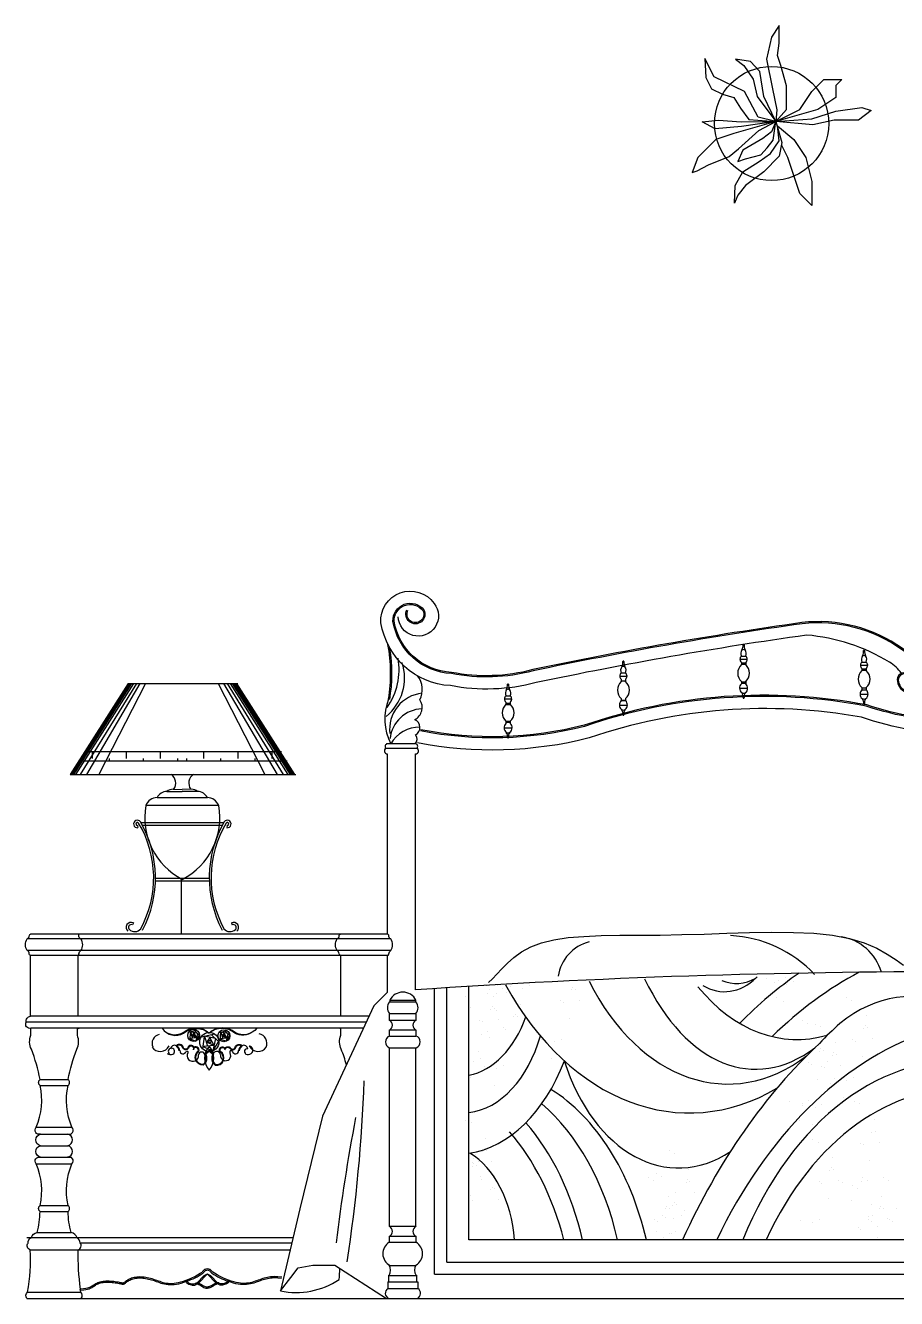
# Model space of a CAD drawing. Header units: inches. Extents: x 18.5 to 61, y 8.5 to 33.3.
# Drawn here: x 25.818 to 27.253, y 27.474 to 29.571 of the extents above; entities that cross this region are included whole.
import ezdxf

# ---------------------------------------------------------------- set-up
doc = ezdxf.new("R2010")
doc.units = ezdxf.units.IN
doc.header["$MEASUREMENT"] = 0
for name, color, linetype in [('02', 2, 'Continuous'), ('1', 1, 'Continuous'), ('4', 4, 'Continuous')]:
    doc.layers.add(name, color=color, linetype=linetype)

msp = doc.modelspace()

# ---------------------------------------------------------------- linework, layer by layer
at = {"layer": '02'}
for p, q in [((27.0593, 29.5707), (27.0466, 29.5512)), ((27.0593, 29.5415), (27.0593, 29.5707)), ((27.0466, 29.5512), (27.0384, 29.5152)), ((27.0566, 29.5211), (27.0593, 29.5415)), ((26.9367, 29.5162), (26.9385, 29.4851)), ((26.9521, 29.486), (26.9367, 29.5162)), ((27.0121, 29.5113), (26.9876, 29.5152)), ((26.9876, 29.5152), (27.0012, 29.5045)), ((27.0384, 29.5152), (27.0484, 29.4666)), ((27.062, 29.5045), (27.0566, 29.5211)), ((27.0012, 29.5045), (27.0166, 29.4821)), ((27.0275, 29.4948), (27.0121, 29.5113)), ((27.0339, 29.4539), (27.0275, 29.4948)), ((27.0711, 29.4714), (27.062, 29.5045)), ((26.9385, 29.4851), (26.9476, 29.4666)), ((27.0021, 29.4617), (26.9521, 29.486)), ((27.0166, 29.4821), (27.023, 29.4539)), ((27.113, 29.4618), (27.1328, 29.4815)), ((27.1328, 29.4815), (27.1624, 29.4815)), ((27.1624, 29.4815), (27.1525, 29.4717)), ((26.9476, 29.4666), (26.9658, 29.4578)), ((26.9658, 29.4578), (26.9848, 29.452)), ((26.9848, 29.452), (26.9957, 29.4345)), ((27.0248, 29.4199), (27.0021, 29.4617)), ((27.023, 29.4539), (27.0538, 29.4124)), ((27.0538, 29.4124), (27.0339, 29.4539)), ((27.0484, 29.4666), (27.0557, 29.4316)), ((27.0711, 29.4325), (27.0711, 29.4714)), ((27.0933, 29.4322), (27.113, 29.4618)), ((27.1525, 29.4717), (27.1525, 29.4519)), ((26.9957, 29.4345), (27.0094, 29.416)), ((27.0538, 29.4124), (27.0711, 29.4325)), ((27.0538, 29.4124), (27.0933, 29.4322)), ((27.1229, 29.4322), (27.0538, 29.4124)), ((27.0557, 29.4316), (27.0538, 29.4124)), ((27.1525, 29.4519), (27.1229, 29.4322)), ((27.1528, 29.4296), (27.1955, 29.4354)), ((27.1955, 29.4354), (27.2109, 29.4306)), ((26.9322, 29.4121), (26.9594, 29.415)), ((26.954, 29.4004), (26.9322, 29.4121)), ((26.9594, 29.415), (26.9966, 29.4121)), ((27.0538, 29.4124), (26.9847, 29.3927)), ((26.9966, 29.4121), (27.0538, 29.4124)), ((27.0538, 29.4124), (26.9975, 29.4043)), ((27.0094, 29.416), (27.0538, 29.4124)), ((27.0538, 29.4124), (27.0248, 29.4199)), ((27.0257, 29.3975), (27.0538, 29.4124)), ((27.0538, 29.4124), (27.0466, 29.3956)), ((27.0493, 29.3819), (27.0538, 29.4124)), ((27.0538, 29.4124), (27.1129, 29.4169)), ((27.0538, 29.4124), (27.0638, 29.378)), ((27.1147, 29.4072), (27.0538, 29.4124)), ((27.1129, 29.4169), (27.1528, 29.4296)), ((27.1501, 29.415), (27.1147, 29.4072)), ((27.1901, 29.415), (27.1501, 29.415)), ((27.2109, 29.4306), (27.1901, 29.415)), ((26.9975, 29.4043), (26.954, 29.4004)), ((26.9847, 29.3927), (26.9551, 29.3828)), ((26.9921, 29.3673), (27.0257, 29.3975)), ((27.0466, 29.3956), (27.0321, 29.3848)), ((27.0593, 29.3809), (27.0566, 29.4053)), ((27.0566, 29.4053), (27.0834, 29.3828)), ((26.9551, 29.3828), (26.9255, 29.3532)), ((27.0321, 29.3848), (26.9994, 29.3654)), ((27.0293, 29.3576), (27.0393, 29.3693)), ((27.0393, 29.3693), (27.0493, 29.3819)), ((27.0448, 29.3596), (27.0593, 29.3809)), ((27.0638, 29.378), (27.0593, 29.3556)), ((27.0735, 29.3532), (27.0637, 29.3729)), ((27.0834, 29.3828), (27.1032, 29.3532)), ((26.9255, 29.3532), (26.9158, 29.3284)), ((26.9431, 29.3411), (26.9767, 29.3547)), ((26.9767, 29.3547), (26.9921, 29.3673)), ((26.9994, 29.3654), (26.9912, 29.3469)), ((26.9912, 29.3469), (27.0039, 29.3508)), ((27.0039, 29.3508), (27.0293, 29.3576)), ((27.0266, 29.3469), (27.0448, 29.3596)), ((27.0593, 29.3556), (27.0339, 29.3294)), ((27.0834, 29.3236), (27.0735, 29.3532)), ((27.1032, 29.3532), (27.113, 29.3137)), ((26.9158, 29.3284), (26.924, 29.3313)), ((26.924, 29.3313), (26.9431, 29.3411)), ((26.9866, 29.307), (26.9994, 29.3294)), ((26.9994, 29.3294), (27.0266, 29.3469)), ((27.0339, 29.3294), (27.0039, 29.307)), ((26.9857, 29.2778), (26.9866, 29.307)), ((27.0039, 29.307), (26.9912, 29.2914)), ((27.0933, 29.294), (27.0834, 29.3236)), ((27.113, 29.3137), (27.113, 29.2742)), ((26.9912, 29.2914), (26.9857, 29.2778)), ((27.113, 29.2742), (27.0933, 29.294)), ((26.9971, 28.5323), (27.0042, 28.5323)), ((26.9946, 28.5271), (27.0067, 28.5271)), ((26.9971, 28.5219), (26.9971, 28.5182)), ((26.9971, 28.5214), (27.0042, 28.5214)), ((26.9971, 28.5191), (27.0042, 28.5191)), ((27.0042, 28.5219), (27.0042, 28.5182)), ((27.1931, 28.5173), (27.2051, 28.5173)), ((27.1955, 28.5224), (27.2026, 28.5224)), ((27.1955, 28.5121), (27.1955, 28.5083)), ((27.1955, 28.5113), (27.2026, 28.5113)), ((27.1955, 28.5092), (27.2026, 28.5092)), ((27.2026, 28.5121), (27.2026, 28.5083)), ((27.2028, 28.509), (27.2028, 28.509)), ((26.7967, 28.4993), (26.8087, 28.4993)), ((26.7992, 28.5045), (26.8063, 28.5045)), ((26.7992, 28.4941), (26.7992, 28.4904)), ((26.7992, 28.4917), (26.8063, 28.4917)), ((26.8063, 28.4941), (26.8063, 28.4904)), ((26.9971, 28.4903), (26.9971, 28.4867)), ((26.9971, 28.4898), (27.0042, 28.4898)), ((27.0042, 28.4903), (27.0042, 28.4867)), ((27.2046, 28.4895), (27.2046, 28.4895)), ((25.9871, 28.4873), (25.8916, 28.3376)), ((25.9897, 28.4873), (25.8943, 28.3376)), ((25.9924, 28.4873), (25.8969, 28.3376)), ((25.9959, 28.4873), (25.9005, 28.3376)), ((26.0006, 28.4873), (25.9081, 28.3376)), ((26.0065, 28.4873), (25.9182, 28.3376)), ((26.0154, 28.4873), (25.9386, 28.3376)), ((25.9871, 28.4873), (26.1679, 28.4873)), ((26.1353, 28.4873), (26.2121, 28.3376)), ((26.1441, 28.4873), (26.2325, 28.3376)), ((26.15, 28.4873), (26.2426, 28.3376)), ((26.1548, 28.4873), (26.2502, 28.3376)), ((26.1583, 28.4873), (26.2537, 28.3376)), ((26.161, 28.4873), (26.2564, 28.3376)), ((26.1636, 28.4873), (26.2591, 28.3376)), ((26.1654, 28.4873), (26.2611, 28.3372)), ((26.6092, 28.467), (26.6163, 28.467)), ((26.6093, 28.4864), (26.6093, 28.4864)), ((26.994, 28.4793), (27.0073, 28.4793)), ((26.9971, 28.4875), (27.0042, 28.4875)), ((27.1924, 28.4695), (27.2057, 28.4695)), ((27.1955, 28.4804), (27.1955, 28.4769)), ((27.1955, 28.48), (27.2026, 28.48)), ((27.1955, 28.4769), (27.2026, 28.4769)), ((27.2026, 28.4804), (27.2026, 28.4769)), ((26.6067, 28.4618), (26.6188, 28.4618)), ((26.6092, 28.4566), (26.6092, 28.4529)), ((26.6092, 28.4549), (26.6163, 28.4549)), ((26.6092, 28.4528), (26.6163, 28.4528)), ((26.6163, 28.4566), (26.6163, 28.4529)), ((26.62, 28.4603), (26.62, 28.4603)), ((26.796, 28.4515), (26.8094, 28.4515)), ((26.7992, 28.4625), (26.7992, 28.4589)), ((26.7992, 28.4596), (26.8063, 28.4596)), ((26.7992, 28.4589), (26.8063, 28.4589)), ((26.8063, 28.4625), (26.8063, 28.4589)), ((26.6055, 28.4265), (26.6055, 28.4265)), ((26.6092, 28.425), (26.6092, 28.4214)), ((26.6092, 28.425), (26.6163, 28.425)), ((26.6163, 28.425), (26.6163, 28.4214)), ((26.6061, 28.414), (26.6194, 28.414)), ((26.6092, 28.4233), (26.6163, 28.4233)), ((25.9155, 28.375), (26.2395, 28.375)), ((25.9282, 28.3635), (25.9282, 28.375)), ((25.9562, 28.36), (25.9562, 28.3635)), ((25.9843, 28.3635), (25.9843, 28.375)), ((26.0124, 28.36), (26.0124, 28.3635)), ((26.0405, 28.3635), (26.0405, 28.375)), ((26.0686, 28.36), (26.0686, 28.3635)), ((26.4117, 28.3806), (26.4627, 28.3806)), ((25.9059, 28.36), (26.249, 28.36)), ((25.8916, 28.3376), (26.2634, 28.3376)), ((26.0348, 28.2994), (26.1175, 28.2994)), ((26.0508, 28.3093), (26.0762, 28.3091)), ((26.0613, 28.313), (26.0762, 28.3129)), ((26.091, 28.313), (26.0762, 28.3129)), ((26.1015, 28.3093), (26.0762, 28.3091)), ((26.0164, 28.2869), (26.1359, 28.2869)), ((26.1443, 28.2577), (26.0083, 28.2577)), ((26.0025, 28.2535), (26.0028, 28.2498)), ((26.0103, 28.254), (26.1422, 28.254)), ((26.1501, 28.2535), (26.1497, 28.2498)), ((26.0319, 28.1622), (26.1207, 28.1622)), ((26.1206, 28.1659), (26.032, 28.1659)), ((26.0744, 28.1656), (26.0744, 28.0745)), ((25.9956, 28.0932), (25.9941, 28.0897)), ((26.157, 28.0932), (26.1585, 28.0897)), ((26.4197, 28.0665), (25.8208, 28.0665)), ((26.4197, 28.0475), (25.8208, 28.0475)), ((26.4144, 28.0395), (25.8261, 28.0395)), ((26.5118, 27.5345), (26.5118, 27.9857)), ((26.5484, 27.5712), (26.5484, 27.9877)), ((26.5773, 27.9895), (26.5773, 27.9895)), ((26.595, 27.9894), (26.595, 27.9894)), ((26.6034, 27.985), (26.6034, 27.985)), ((26.617, 27.9888), (26.617, 27.9888)), ((26.6373, 27.9856), (26.6373, 27.9856)), ((26.6485, 27.9903), (26.6485, 27.9903)), ((26.7195, 27.9869), (26.7195, 27.9869)), ((27.0382, 28.0014), (27.0382, 28.0014)), ((27.051, 27.9951), (27.051, 27.9951)), ((27.0584, 27.9983), (27.0584, 27.9983)), ((27.0696, 28.0029), (27.0696, 28.0029)), ((27.0713, 27.9919), (27.0713, 27.9919)), ((27.0825, 27.9966), (27.0825, 27.9966)), ((26.4181, 27.9658), (26.4611, 27.9658)), ((26.5428, 27.9711), (26.5428, 27.9711)), ((26.5792, 27.9772), (26.5792, 27.9772)), ((26.5816, 27.9832), (26.5816, 27.9832)), ((26.5883, 27.9716), (26.5883, 27.9716)), ((26.5945, 27.9768), (26.5945, 27.9768)), ((26.6106, 27.9787), (26.6106, 27.9787)), ((26.6995, 27.9645), (26.6995, 27.9645)), ((26.7168, 27.9825), (26.7168, 27.9825)), ((26.7233, 27.9837), (26.7233, 27.9837)), ((26.7309, 27.966), (26.7309, 27.966)), ((27.0543, 27.9705), (27.0543, 27.9705)), ((27.0672, 27.9642), (27.0672, 27.9642)), ((27.1708, 27.9705), (27.1708, 27.9705)), ((27.1792, 27.966), (27.1792, 27.966)), ((26.4172, 27.9629), (26.4611, 27.9629)), ((26.4172, 27.9438), (26.4611, 27.9438)), ((26.5504, 27.9534), (26.5504, 27.9534)), ((26.5836, 27.9509), (26.5836, 27.9509)), ((26.5863, 27.9553), (26.5863, 27.9553)), ((26.5901, 27.9521), (26.5901, 27.9521)), ((26.5942, 27.9482), (26.5942, 27.9482)), ((26.627, 27.9589), (26.627, 27.9589)), ((26.6332, 27.9579), (26.6332, 27.9579)), ((26.7038, 27.9616), (26.7038, 27.9616)), ((26.3793, 27.9295), (25.8191, 27.9295)), ((26.384, 27.9395), (25.8261, 27.9395)), ((26.417, 27.933), (26.4614, 27.933)), ((26.5663, 27.9329), (26.5663, 27.9329)), ((26.5706, 27.93), (26.5706, 27.93)), ((26.5977, 27.9344), (26.5977, 27.9344)), ((26.6223, 27.9382), (26.6223, 27.9382)), ((26.625, 27.9427), (26.625, 27.9427)), ((26.6288, 27.9395), (26.6288, 27.9395)), ((26.6364, 27.9218), (26.6364, 27.9218)), ((26.7146, 27.9356), (26.7146, 27.9356)), ((27.0977, 27.9325), (27.0977, 27.9325)), ((27.1061, 27.9281), (27.1061, 27.9281)), ((27.1192, 27.9262), (27.1192, 27.9262)), ((27.1276, 27.9218), (27.1276, 27.9218)), ((27.2008, 27.9237), (27.2008, 27.9237)), ((27.2028, 27.94), (27.2028, 27.94)), ((26.3747, 27.9195), (25.8268, 27.9195)), ((26.1004, 27.9158), (26.0864, 27.9126)), ((26.0895, 27.9133), (26.088, 27.9006)), ((26.0997, 27.9039), (26.0882, 27.9027)), ((26.0882, 27.9027), (26.0986, 27.8984)), ((26.0897, 27.9134), (26.0929, 27.9032)), ((26.1012, 27.911), (26.0897, 27.9134)), ((26.0955, 27.9122), (26.0918, 27.9068)), ((26.0997, 27.9039), (26.0921, 27.9073)), ((26.0997, 27.9039), (26.0955, 27.9122)), ((26.1045, 27.9078), (26.0971, 27.915)), ((26.1012, 27.911), (26.0986, 27.8984)), ((26.0986, 27.8984), (26.1047, 27.9081)), ((26.1296, 27.91), (26.1072, 27.905)), ((26.1121, 27.9061), (26.1097, 27.8857)), ((26.1125, 27.9062), (26.1176, 27.8899)), ((26.1309, 27.9024), (26.1125, 27.9062)), ((26.1217, 27.9043), (26.1158, 27.8958)), ((26.1285, 27.891), (26.1217, 27.9043)), ((26.1362, 27.8972), (26.1243, 27.9088)), ((26.1309, 27.9024), (26.1266, 27.8823)), ((26.1502, 27.9153), (26.1362, 27.9122)), ((26.1393, 27.9129), (26.1378, 27.9001)), ((26.1495, 27.9034), (26.138, 27.9023)), ((26.138, 27.9023), (26.1484, 27.898)), ((26.1395, 27.9129), (26.1427, 27.9028)), ((26.151, 27.9106), (26.1395, 27.9129)), ((26.1453, 27.9118), (26.1416, 27.9064)), ((26.1495, 27.9034), (26.1419, 27.9069)), ((26.1495, 27.9034), (26.1453, 27.9118)), ((26.1543, 27.9073), (26.1469, 27.9146)), ((26.151, 27.9106), (26.1484, 27.898)), ((26.1484, 27.898), (26.1545, 27.9076)), ((26.4172, 27.9168), (26.4611, 27.9168)), ((26.4172, 27.9067), (26.4611, 27.9067)), ((26.5483, 27.9129), (26.5483, 27.9129)), ((26.5685, 27.9097), (26.5685, 27.9097)), ((26.5797, 27.9144), (26.5797, 27.9144)), ((26.5814, 27.904), (26.5814, 27.904)), ((26.6049, 27.9202), (26.6049, 27.9202)), ((26.6093, 27.9174), (26.6093, 27.9174)), ((26.7, 27.9017), (26.7, 27.9017)), ((27.1298, 27.902), (27.1298, 27.902)), ((27.1807, 27.9013), (27.1807, 27.9013)), ((27.1981, 27.9193), (27.1981, 27.9193)), ((27.2046, 27.9205), (27.2046, 27.9205)), ((27.2122, 27.9028), (27.2122, 27.9028)), ((26.1285, 27.891), (26.1101, 27.8892)), ((26.1101, 27.8892), (26.1266, 27.8823)), ((26.1135, 27.8752), (26.1205, 27.8818)), ((26.1141, 27.8773), (26.1205, 27.8832)), ((26.1285, 27.891), (26.1163, 27.8965)), ((26.1205, 27.8832), (26.1268, 27.8773)), ((26.1205, 27.8818), (26.1275, 27.8752)), ((26.1266, 27.8823), (26.1365, 27.8977)), ((26.4172, 27.8875), (26.4611, 27.8875)), ((26.5644, 27.882), (26.5644, 27.882)), ((26.62, 27.8913), (26.62, 27.8913)), ((26.6686, 27.9002), (26.6686, 27.9002)), ((26.6888, 27.8971), (26.6888, 27.8971)), ((27.125, 27.8813), (27.125, 27.8813)), ((27.1278, 27.8857), (27.1278, 27.8857)), ((27.1315, 27.8825), (27.1315, 27.8825)), ((27.1513, 27.8957), (27.1513, 27.8957)), ((27.1851, 27.8984), (27.1851, 27.8984)), ((26.5556, 27.8655), (26.5556, 27.8655)), ((26.5668, 27.8701), (26.5668, 27.8701)), ((26.6847, 27.8693), (26.6847, 27.8693)), ((27.1077, 27.8633), (27.1077, 27.8633)), ((27.112, 27.8605), (27.112, 27.8605)), ((27.1391, 27.8648), (27.1391, 27.8648)), ((27.1465, 27.875), (27.1465, 27.875)), ((27.1493, 27.8794), (27.1493, 27.8794)), ((27.153, 27.8762), (27.153, 27.8762)), ((27.1958, 27.8724), (27.1958, 27.8724)), ((26.5741, 27.856), (26.5741, 27.856)), ((26.5943, 27.8528), (26.5943, 27.8528)), ((26.6055, 27.8575), (26.6055, 27.8575)), ((27.1292, 27.857), (27.1292, 27.857)), ((27.1335, 27.8541), (27.1335, 27.8541)), ((27.1606, 27.8585), (27.1606, 27.8585)), ((27.1813, 27.8385), (27.1813, 27.8385)), ((25.8419, 27.8352), (25.8882, 27.8352)), ((25.842, 27.8254), (25.8881, 27.8254)), ((26.5515, 27.8377), (26.5515, 27.8377)), ((26.5902, 27.8251), (26.5902, 27.8251)), ((27.1228, 27.8344), (27.1228, 27.8344)), ((27.1443, 27.8281), (27.1443, 27.8281)), ((27.1499, 27.837), (27.1499, 27.837)), ((27.1701, 27.8338), (27.1701, 27.8338)), ((27.0768, 27.7991), (27.0768, 27.7991)), ((27.1082, 27.8006), (27.1082, 27.8006)), ((27.166, 27.8061), (27.166, 27.8061)), ((27.1837, 27.7997), (27.1837, 27.7997)), ((27.0971, 27.7959), (27.0971, 27.7959)), ((27.0983, 27.7927), (27.0983, 27.7927)), ((27.1185, 27.7896), (27.1185, 27.7896)), ((27.1297, 27.7943), (27.1297, 27.7943)), ((27.192, 27.7953), (27.192, 27.7953)), ((25.8357, 27.7566), (25.8945, 27.7566)), ((26.5434, 27.7681), (26.5434, 27.7681)), ((26.5518, 27.7637), (26.5518, 27.7637)), ((27.093, 27.7682), (27.093, 27.7682)), ((27.1144, 27.7618), (27.1144, 27.7618)), ((27.2157, 27.7692), (27.2157, 27.7692)), ((25.8384, 27.7452), (25.8917, 27.7452)), ((26.5755, 27.7376), (26.5755, 27.7376)), ((27.1149, 27.7365), (27.1149, 27.7365)), ((27.211, 27.7485), (27.211, 27.7485)), ((27.2175, 27.7498), (27.2175, 27.7498)), ((25.8424, 27.7261), (25.8877, 27.7261)), ((26.5583, 27.7123), (26.5583, 27.7123)), ((26.5707, 27.7169), (26.5707, 27.7169)), ((26.5735, 27.7213), (26.5735, 27.7213)), ((26.5772, 27.7181), (26.5772, 27.7181)), ((26.8786, 27.7175), (26.8786, 27.7175)), ((26.887, 27.7131), (26.887, 27.7131)), ((27.1233, 27.7321), (27.1233, 27.7321)), ((27.1936, 27.7305), (27.1936, 27.7305)), ((27.198, 27.7277), (27.198, 27.7277)), ((27.225, 27.7321), (27.225, 27.7321)), ((25.8357, 27.6964), (25.8945, 27.6964)), ((25.8376, 27.7071), (25.8925, 27.7071)), ((26.5534, 27.6989), (26.5534, 27.6989)), ((26.5535, 27.6916), (26.5535, 27.6916)), ((26.5563, 27.7049), (26.5563, 27.7049)), ((26.5563, 27.696), (26.5563, 27.696)), ((26.56, 27.6928), (26.56, 27.6928)), ((26.5647, 27.7004), (26.5647, 27.7004)), ((26.5848, 27.7004), (26.5848, 27.7004)), ((27.147, 27.706), (27.147, 27.706)), ((27.2087, 27.7016), (27.2087, 27.7016)), ((26.5676, 27.6751), (26.5676, 27.6751)), ((26.5883, 27.6744), (26.5883, 27.6744)), ((26.8442, 27.6733), (26.8442, 27.6733)), ((26.8571, 27.6796), (26.8571, 27.6796)), ((26.8655, 27.6752), (26.8655, 27.6752)), ((26.9086, 27.6707), (26.9086, 27.6707)), ((26.9106, 27.687), (26.9106, 27.687)), ((27.1422, 27.6853), (27.1422, 27.6853)), ((27.145, 27.6897), (27.145, 27.6897)), ((27.1487, 27.6865), (27.1487, 27.6865)), ((27.1965, 27.6733), (27.1965, 27.6733)), ((27.2309, 27.6733), (27.2309, 27.6733)), ((26.5685, 27.67), (26.5685, 27.67)), ((26.5836, 27.6537), (26.5836, 27.6537)), ((26.5863, 27.6581), (26.5863, 27.6581)), ((26.5901, 27.6549), (26.5901, 27.6549)), ((26.8526, 27.6688), (26.8526, 27.6688)), ((26.9059, 27.6663), (26.9059, 27.6663)), ((26.9124, 27.6675), (26.9124, 27.6675)), ((26.92, 27.6498), (26.92, 27.6498)), ((27.1249, 27.6673), (27.1249, 27.6673)), ((27.1292, 27.6644), (27.1292, 27.6644)), ((27.1563, 27.6688), (27.1563, 27.6688)), ((27.1628, 27.6663), (27.1628, 27.6663)), ((27.1794, 27.6606), (27.1794, 27.6606)), ((27.1878, 27.6562), (27.1878, 27.6562)), ((27.1942, 27.6678), (27.1942, 27.6678)), ((27.2049, 27.6688), (27.2049, 27.6688)), ((27.2393, 27.6688), (27.2393, 27.6688)), ((26.5513, 27.6447), (26.5513, 27.6447)), ((26.5539, 27.6362), (26.5539, 27.6362)), ((26.5977, 27.6372), (26.5977, 27.6372)), ((26.8762, 27.6428), (26.8762, 27.6428)), ((26.8844, 27.6284), (26.8844, 27.6284)), ((26.8871, 27.6328), (26.8871, 27.6328)), ((26.8885, 27.6483), (26.8885, 27.6483)), ((26.8909, 27.6296), (26.8909, 27.6296)), ((27.14, 27.6384), (27.14, 27.6384)), ((27.1789, 27.6354), (27.1789, 27.6354)), ((27.2114, 27.6301), (27.2114, 27.6301)), ((27.2286, 27.6428), (27.2286, 27.6428)), ((25.8419, 27.6178), (25.8882, 27.6178)), ((25.842, 27.6276), (25.8881, 27.6276)), ((26.8671, 27.6104), (26.8671, 27.6104)), ((26.8714, 27.6075), (26.8714, 27.6075)), ((26.8715, 27.6221), (26.8715, 27.6221)), ((26.8742, 27.6265), (26.8742, 27.6265)), ((26.878, 27.6233), (26.878, 27.6233)), ((26.8985, 27.6119), (26.8985, 27.6119)), ((26.9036, 27.6194), (26.9036, 27.6194)), ((27.2067, 27.6094), (27.2067, 27.6094)), ((27.2132, 27.6106), (27.2132, 27.6106)), ((27.2238, 27.6221), (27.2238, 27.6221)), ((27.2266, 27.6265), (27.2266, 27.6265)), ((27.2304, 27.6233), (27.2304, 27.6233)), ((27.2524, 27.6227), (27.2524, 27.6227)), ((26.417, 27.5934), (26.4614, 27.5934)), ((26.8542, 27.6041), (26.8542, 27.6041)), ((26.8585, 27.6012), (26.8585, 27.6012)), ((26.8856, 27.6056), (26.8856, 27.6056)), ((27.094, 27.603), (27.094, 27.603)), ((27.1143, 27.5999), (27.1143, 27.5999)), ((27.1254, 27.6045), (27.1254, 27.6045)), ((27.1893, 27.5914), (27.1893, 27.5914)), ((27.1937, 27.5886), (27.1937, 27.5886)), ((27.2065, 27.6041), (27.2065, 27.6041)), ((27.2109, 27.6012), (27.2109, 27.6012)), ((27.2208, 27.5929), (27.2208, 27.5929)), ((27.2379, 27.6056), (27.2379, 27.6056)), ((27.2409, 27.6041), (27.2409, 27.6041)), ((27.2452, 27.6012), (27.2452, 27.6012)), ((25.8371, 27.5833), (25.893, 27.5833)), ((26.2566, 27.5659), (25.908, 27.5659)), ((26.4172, 27.5772), (26.4611, 27.5772)), ((26.4172, 27.5671), (26.4611, 27.5671)), ((28.1725, 27.571), (26.5484, 27.5712)), ((26.8577, 27.5841), (26.8577, 27.5841)), ((26.8693, 27.5752), (26.8693, 27.5752)), ((26.8779, 27.5809), (26.8779, 27.5809)), ((26.8821, 27.5815), (26.8821, 27.5815)), ((26.8891, 27.5856), (26.8891, 27.5856)), ((27.1101, 27.5721), (27.1101, 27.5721)), ((27.2216, 27.5752), (27.2216, 27.5752)), ((25.8259, 27.5545), (26.2539, 27.5545)), ((26.4172, 27.5288), (26.4611, 27.5288)), ((26.5118, 27.5345), (28.2091, 27.5345)), ((26.1005, 27.5005), (26.1114, 27.5118)), ((26.1028, 27.4999), (26.117, 27.5146)), ((26.117, 27.5146), (26.1114, 27.5118)), ((26.1234, 27.5118), (26.1179, 27.5146)), ((26.1321, 27.4999), (26.1179, 27.5146)), ((26.1343, 27.5005), (26.1234, 27.5118)), ((26.4162, 27.5126), (26.4627, 27.5126)), ((25.8212, 27.4852), (25.909, 27.4852)), ((26.4149, 27.5019), (26.4641, 27.5019)), ((26.4149, 27.491), (26.4641, 27.491))]:
    msp.add_line(p, q, dxfattribs=at)
for points in [[(27.2758, 28.49, 1.128329), (27.2552, 28.4927, 0.591946), (27.2906, 28.4774, 0.177266), (27.2922, 28.5065, 0.137366), (27.2608, 28.5433, 0.18565), (27.0973, 28.5855, 0.01702), (26.6539, 28.508, -0.114182), (26.5194, 28.5035, -0.351273), (26.4232, 28.5894, -0.733847), (26.4742, 28.6083, -1.630344), (26.4461, 28.6083)], [(27.3608, 28.4234, -0.07755), (27.2027, 28.4499, 0.13035), (26.7388, 28.4165, -0.110529), (26.4686, 28.409, -0.080668)], [(26.0946, 28.3376, 0.414467), (26.09, 28.3131, 0.414467)], [(26.0432, 27.9195, 0.402096), (26.0783, 27.9115, -0.36627), (26.1205, 27.9114)], [(26.0488, 27.9134, 0.274785), (26.0777, 27.9124, -0.39192), (26.1205, 27.9114)], [(26.1989, 27.9195, -0.364208), (26.1632, 27.9124, 0.39192), (26.1205, 27.9114)], [(26.1921, 27.9134, -0.311736), (26.1627, 27.9115, 0.36627), (26.1205, 27.9114)], [(26.1132, 27.8767, -0.377899), (26.1103, 27.86, -0.711148), (26.1027, 27.8805, 0.849148), (26.0957, 27.8879, 0.74127), (26.0854, 27.8871, -0.624831), (26.0776, 27.8883, 0.555304), (26.0665, 27.8911)], [(26.1141, 27.8773, -0.385418), (26.1107, 27.8589, -0.718106), (26.1019, 27.8812, 1.311813), (26.0945, 27.884, 1.163865), (26.0865, 27.8867, -0.639998), (26.0766, 27.8879, 0.555304), (26.0673, 27.8904)], [(26.1268, 27.8773, 0.385418), (26.1302, 27.8589, 0.846063), (26.139, 27.8812, -1.311813), (26.1464, 27.884, -0.622182), (26.1545, 27.8867, 0.639998), (26.1643, 27.8879, -0.555304), (26.1737, 27.8904)], [(26.1278, 27.8767, 0.379962), (26.1307, 27.8599, 0.844512), (26.1383, 27.8804, -1.004936), (26.1464, 27.8868, -0.467342), (26.1553, 27.8873, 0.648499), (26.1633, 27.8883, -0.555304), (26.1744, 27.8911)], [(26.0836, 27.503, 0.021705), (26.0847, 27.5019, 0.094826), (26.0877, 27.5, 0.030679), (26.0917, 27.4988, 0.046778), (26.0942, 27.4984, 0.177054), (26.0976, 27.4994, -0.274127), (26.1029, 27.5, -0.009052), (26.1045, 27.4992, -0.007283), (26.1065, 27.4982, -0.011261), (26.1092, 27.4967, 0.008001), (26.1127, 27.4946, 0.077208), (26.1153, 27.4937, 0.018804), (26.1175, 27.4933, 0.044965)]]:
    msp.add_lwpolyline(points, format="xyb", dxfattribs=at)
for points in [[(26.5804, 27.9946), (26.5872, 28.0007), (26.5944, 28.0085), (26.6025, 28.0173), (26.6117, 28.0267), (26.6224, 28.0362), (26.6351, 28.0453), (26.6501, 28.0535), (26.6678, 28.0602), (26.6884, 28.0652), (26.7118, 28.0687), (26.7378, 28.0708), (26.7662, 28.072), (26.7967, 28.0726), (26.8292, 28.0728), (26.8634, 28.073), (26.899, 28.0736), (26.9358, 28.0746), (26.9732, 28.0759), (27.0106, 28.077), (27.0473, 28.0776), (27.0828, 28.0774), (27.1163, 28.0759), (27.1473, 28.0727), (27.1751, 28.0675), (27.1993, 28.0602), (27.2199, 28.0513), (27.2374, 28.0416), (27.2519, 28.032), (27.2639, 28.0233)], [(25.908, 27.4904), (25.909, 27.4905), (25.9135, 27.4909), (25.9171, 27.4914), (25.9199, 27.4919), (25.922, 27.4925), (25.9238, 27.4931), (25.9252, 27.4938), (25.9265, 27.4946), (25.9278, 27.4954), (25.9292, 27.4963), (25.9306, 27.4972), (25.9321, 27.4981), (25.9337, 27.499), (25.9354, 27.4999), (25.9372, 27.5007), (25.9391, 27.5014), (25.9411, 27.502), (25.9433, 27.5025), (25.9456, 27.5029), (25.948, 27.5032), (25.9504, 27.5034), (25.953, 27.5035), (25.9555, 27.5034), (25.9581, 27.5033), (25.9607, 27.5031), (25.9633, 27.5028), (25.9658, 27.5025), (25.9681, 27.5021), (25.9704, 27.5017), (25.9724, 27.5013), (25.9741, 27.501), (25.9756, 27.5007), (25.9768, 27.5004), (25.9777, 27.5003), (25.9784, 27.5002), (25.979, 27.5002), (25.9795, 27.5004), (25.98, 27.5006), (25.9805, 27.501), (25.9812, 27.5016), (25.9821, 27.5022), (25.9831, 27.503), (25.9844, 27.5039), (25.9858, 27.5048), (25.9873, 27.5058), (25.989, 27.5067), (25.9908, 27.5075), (25.9927, 27.5083), (25.9948, 27.509), (25.9969, 27.5095), (25.9991, 27.5099), (26.0014, 27.5102), (26.0038, 27.5104), (26.0062, 27.5105), (26.0087, 27.5104), (26.0111, 27.5102), (26.0136, 27.51), (26.0161, 27.5096), (26.0186, 27.5091), (26.0212, 27.5085), (26.0237, 27.5079), (26.0262, 27.5072), (26.0288, 27.5064), (26.0313, 27.5055), (26.0339, 27.5046), (26.0364, 27.5037), (26.039, 27.5028), (26.0416, 27.5019), (26.0443, 27.5011), (26.0471, 27.5004), (26.05, 27.4999), (26.053, 27.4995), (26.0561, 27.4993), (26.0593, 27.4994), (26.0627, 27.4996), (26.0663, 27.5001), (26.07, 27.5009), (26.074, 27.5019), (26.0781, 27.5032), (26.0825, 27.5047), (26.0871, 27.5065), (26.0919, 27.5086), (26.0966, 27.5109), (26.1014, 27.5135), (26.1059, 27.5162), (26.1088, 27.5181)], [(26.24, 27.5094), (26.2336, 27.5102), (26.2312, 27.5104), (26.2288, 27.5105), (26.2264, 27.5104), (26.2239, 27.5102), (26.2214, 27.51), (26.2189, 27.5096), (26.2164, 27.5091), (26.2139, 27.5085), (26.2113, 27.5079), (26.2088, 27.5072), (26.2063, 27.5064), (26.2037, 27.5055), (26.2012, 27.5046), (26.1986, 27.5037), (26.196, 27.5028), (26.1934, 27.5019), (26.1907, 27.5011), (26.1879, 27.5004), (26.185, 27.4999), (26.1821, 27.4995), (26.179, 27.4993), (26.1757, 27.4994), (26.1723, 27.4996), (26.1687, 27.5001), (26.165, 27.5009), (26.1611, 27.5019), (26.1569, 27.5032), (26.1525, 27.5047), (26.1479, 27.5065), (26.1432, 27.5086), (26.1384, 27.5109), (26.1337, 27.5135), (26.1291, 27.5162), (26.1263, 27.518)], [(26.2378, 27.487), (26.2381, 27.487)]]:
    msp.add_lwpolyline(points, dxfattribs=at)
for points in [[(26.0974, 27.9084), (26.0936, 27.9095), (26.0952, 27.9059)], [(26.1472, 27.908), (26.1434, 27.9091), (26.145, 27.9055)], [(26.1248, 27.8983), (26.1188, 27.9), (26.1212, 27.8943)]]:
    msp.add_lwpolyline(points, close=True, dxfattribs=at)
for centre, radius in [((27.0469, 29.4092), 0.094), ((26.0949, 27.9076), 0.00986), ((26.1207, 27.8969), 0.0158), ((26.1447, 27.9071), 0.00986)]:
    msp.add_circle(centre, radius, dxfattribs=at)
for centre, radius, start, end in [((26.9818, 28.5502), 0.018, 334.337, 2.9211), ((27.0006, 28.551), 0.000826, 10.8039, 169.1961), ((27.0168, 28.5497), 0.0154, 174.655, 208.3317), ((26.1661, 28.5044), 0.2554, 350.2036, 9.1396), ((27.0013, 28.5271), 0.00669, 129.0652, 230.9348), ((27.0058, 28.5366), 0.00973, 142.984, 206.0443), ((27.0006, 28.5368), 0.00621, 65.4734, 114.5266), ((26.9943, 28.5365), 0.0108, 337.2963, 33.6755), ((27, 28.5271), 0.00669, 309.0652, 50.9348), ((27.2043, 28.5267), 0.00973, 142.984, 206.0443), ((27.1803, 28.5404), 0.018, 334.337, 2.9211), ((27.1991, 28.5269), 0.00621, 65.4734, 114.5266), ((27.1991, 28.5411), 0.000826, 10.8039, 169.1961), ((27.2152, 28.5399), 0.0154, 174.655, 208.3317), ((27.1927, 28.5266), 0.0108, 337.2963, 33.6755), ((26.362, 28.496), 0.0803, 308.3955, 18.7251), ((26.3221, 28.5104), 0.1111, 325.5388, 9.5578), ((26.8079, 28.5087), 0.00973, 142.984, 206.0443), ((26.7839, 28.5224), 0.018, 334.337, 2.9211), ((26.8027, 28.5089), 0.00621, 65.4734, 114.5266), ((26.8027, 28.5232), 0.000826, 10.8039, 169.1961), ((26.8188, 28.5219), 0.0154, 174.655, 208.3317), ((26.7963, 28.5086), 0.0108, 337.2963, 33.6755), ((27.01, 28.5043), 0.019, 132.6721, 227.3279), ((26.9916, 28.5043), 0.0188, 311.9897, 48.0103), ((27.1998, 28.5173), 0.00669, 129.0652, 230.9348), ((27.1984, 28.5173), 0.00669, 309.0652, 50.9348), ((26.4337, 28.4768), 0.0378, 334.0051, 37.2971), ((26.812, 28.4764), 0.019, 132.6721, 227.3279), ((26.8034, 28.4993), 0.00669, 129.0652, 230.9348), ((26.802, 28.4993), 0.00669, 309.0652, 50.9348), ((26.7937, 28.4764), 0.0188, 311.9897, 48.0103), ((27.2084, 28.4944), 0.019, 132.6721, 227.3279), ((27.1901, 28.4944), 0.0188, 311.9897, 48.0103), ((26.4775, 28.4116), 0.0599, 96.15, 186.5909), ((26.6134, 28.4618), 0.00669, 129.0652, 230.9348), ((26.618, 28.4712), 0.00973, 142.984, 206.0443), ((26.5939, 28.4849), 0.018, 334.337, 2.9211), ((26.6128, 28.4714), 0.00621, 65.4734, 114.5266), ((26.6128, 28.4857), 0.000826, 10.8039, 169.1961), ((26.6289, 28.4844), 0.0154, 174.655, 208.3317), ((26.6064, 28.4711), 0.0108, 337.2963, 33.6755), ((26.6121, 28.4618), 0.00669, 309.0652, 50.9348), ((27.0036, 28.4796), 0.00965, 132.4619, 231.1818), ((26.9898, 28.4655), 0.0102, 348.6237, 40.5205), ((27.0006, 28.4774), 0.00612, 239.9891, 300.0109), ((27.0115, 28.4655), 0.0102, 139.4795, 191.3763), ((26.9977, 28.4796), 0.00965, 308.8182, 47.5381), ((27.2021, 28.4698), 0.00965, 132.4619, 231.1818), ((27.1961, 28.4698), 0.00965, 308.8182, 47.5381), ((26.4484, 28.4478), 0.0229, 298.2455, 32.6575), ((26.6221, 28.4389), 0.019, 132.6721, 227.3279), ((26.6038, 28.4389), 0.0188, 311.9897, 48.0103), ((26.8057, 28.4518), 0.00965, 132.4619, 231.1818), ((26.7997, 28.4518), 0.00965, 308.8182, 47.5381), ((27.0006, 28.4636), 0.000826, 190.8039, 349.1961), ((27.1991, 28.4676), 0.00612, 239.9891, 300.0109), ((27.1883, 28.4556), 0.0102, 348.6237, 40.5205), ((27.1991, 28.4537), 0.000826, 190.8039, 349.1961), ((27.2099, 28.4556), 0.0102, 139.4795, 191.3763), ((26.4719, 28.3916), 0.0536, 90.8972, 174.8799), ((26.4535, 28.4147), 0.0141, 299.2424, 66.2157), ((26.7919, 28.4376), 0.0102, 348.6237, 40.5205), ((26.8027, 28.4496), 0.00612, 239.9891, 300.0109), ((26.8027, 28.4358), 0.000826, 190.8039, 349.1961), ((26.8135, 28.4376), 0.0102, 139.4795, 191.3763), ((26.4674, 28.3599), 0.0555, 89.7044, 149.646), ((26.6158, 28.4143), 0.00965, 132.4619, 231.1818), ((26.6019, 28.4001), 0.0102, 348.6237, 40.5205), ((26.6128, 28.4121), 0.00612, 239.9891, 300.0109), ((26.6236, 28.4001), 0.0102, 139.4795, 191.3763), ((26.6098, 28.4143), 0.00965, 308.8182, 47.5381), ((26.4527, 28.3955), 0.0104, 313.2665, 41.5437), ((26.6128, 28.3983), 0.000826, 190.8039, 349.1961), ((26.0478, 28.323), 0.0176, 325.6014, 55.651), ((26.0352, 28.2789), 0.0204, 90.9754, 159.1082), ((26.0508, 28.2915), 0.0178, 90, 153.8109), ((26.0602, 28.2994), 0.0136, 85.27, 133.6097), ((26.0921, 28.2994), 0.0136, 46.3903, 94.73), ((26.1015, 28.2915), 0.0178, 26.1891, 90), ((26.1171, 28.2789), 0.0204, 20.8918, 89.0246), ((26.1288, 28.2663), 0.1145, 169.9962, 242.6044), ((26.0235, 28.2663), 0.1145, 297.3956, 10.0038), ((26.0022, 28.2559), 0.00616, 32.0735, 275.454), ((26.0022, 28.2559), 0.00242, 32.0735, 275.454), ((25.8535, 28.1673), 0.1756, 331.461, 30.8136), ((25.8467, 28.1671), 0.1853, 332.3858, 29.8079), ((26.3059, 28.1671), 0.1853, 150.1921, 207.6142), ((26.2991, 28.1673), 0.1756, 149.1864, 208.539), ((26.1503, 28.2559), 0.00616, 264.546, 147.9265), ((26.1503, 28.2559), 0.00242, 264.546, 147.9265), ((25.9922, 28.0854), 0.00849, 66.2695, 227.016), ((25.9922, 28.0854), 0.00475, 66.2695, 227.016), ((26.1604, 28.0854), 0.00849, 312.984, 113.7305), ((26.1604, 28.0854), 0.00475, 312.984, 113.7305), ((25.9977, 28.0912), 0.0127, 226.9126, 322.2806), ((26.1549, 28.0912), 0.0127, 217.7194, 313.0874), ((26.9689, 27.8682), 0.2041, 43.2099, 87.1514), ((27.149, 27.9892), 0.0818, 16.1867, 81.4163), ((26.7637, 27.9949), 0.0691, 104.4036, 171.4428), ((26.0416, 27.8945), 0.0153, 102.3075, 202.2541), ((26.1993, 27.8945), 0.0164, 337.6543, 77.7398), ((26.0398, 27.8974), 0.0162, 213.9541, 334.036), ((26.0584, 27.8814), 0.00525, 294.5543, 231.8654), ((26.0635, 27.8847), 0.00682, 61.3828, 175.1686), ((26.0597, 27.8803), 0.0115, 11.2151, 55.421), ((26.0597, 27.8803), 0.0126, 10.7182, 55.6939), ((26.0773, 27.8826), 0.00517, 179.3764, 343.0099), ((26.0844, 27.8802), 0.00129, 308.3083, 157.0944), ((26.1082, 27.875), 0.0053, 2.9613, 174.7521), ((26.142, 27.8703), 0.0291, 138.5084, 222.4366), ((26.099, 27.8703), 0.0291, 317.5634, 41.4916), ((26.1328, 27.875), 0.00638, 5.1857, 177.044), ((26.1566, 27.8802), 0.00237, 22.7781, 231.7614), ((26.1637, 27.8826), 0.00517, 196.9901, 0.6236), ((26.1812, 27.8803), 0.0126, 124.3061, 169.2818), ((26.1812, 27.8803), 0.0115, 124.579, 168.7849), ((26.1774, 27.8847), 0.00682, 4.8314, 118.6172), ((26.1826, 27.8814), 0.00417, 67.3225, 245.5124), ((26.2011, 27.8974), 0.0162, 205.964, 326.0459), ((26.1856, 27.8834), 0.0069, 308.314, 81.8112), ((26.0572, 27.8866), 0.0105, 234.8723, 288.7795), ((26.0935, 27.8745), 0.00952, 150.4027, 7.2659), ((26.1475, 27.8745), 0.00844, 172.6816, 29.6113), ((26.1838, 27.8866), 0.0105, 251.2205, 305.1277), ((23.9024, 27.9152), 2.4746, 351.1563, 358.094), ((29.357, 27.2004), 3.0495, 169.1911, 173.1109), ((26.0506, 27.6022), 0.1045, 288.2789, 304.6932), ((26.1437, 27.4882), 0.046, 132.2357, 139.6056), ((26.0912, 27.5386), 0.0293, 310.0694, 321.8024), ((26.1177, 27.5085), 0.0146, 72.7974, 109.4779), ((26.1175, 27.5092), 0.0118, 73.9401, 106.0599), ((26.1438, 27.5386), 0.0293, 218.1976, 229.8411), ((26.0913, 27.4882), 0.046, 40.3944, 48.1034), ((26.1844, 27.6022), 0.1045, 235.3068, 251.7211)]:
    msp.add_arc(centre, radius, start, end, dxfattribs=at)
for centre, major_axis, ratio, start_param, end_param in [((27.3819, 27.1013), (0, 1.0039), 0.68, 6.721772, 6.887077), ((27.4127, 27.0991), (0, -0.9689), 0.68, 3.484329, 3.728616), ((27.2775, 27.6105), (0, 0.3614), 0.68, 5.218121, 6.784367), ((26.9111, 28.3551), (0, -0.5751), 0.68, 5.398223, 6.661293), ((26.9745, 28.2448), (0, -0.4171), 0.68, -0.935419, 0.476403), ((27.0264, 28.2895), (-0.0084, -0.4375), 0.56205, -0.839863, 0.415009), ((27.0885, 28.2747), (0, 0.3737), 0.68, 2.445396, 3.339184), ((26.9693, 28.1188), (0, 0.1391), 0.68, 2.753483, 3.726131), ((26.9889, 28.1247), (0, -0.1314), 0.68, 6.008353, 6.647252), ((26.9958, 28.0592), (0, 0.0679), 0.68, 3.732151, 3.772865), ((26.5322, 28.0226), (0, 0.182), 0.68, 3.272942, 4.229533), ((27.4101, 27.315), (0, 0.7148), 0.68, 0.542013, 0.625379), ((26.5364, 27.9862), (0, 0.2064), 0.68, 3.227058, 4.318474), ((27.4352, 27.0729), (0, 0.8627), 0.68, 0.235539, 0.954936), ((27.5367, 26.943), (0, 1.1274), 0.68, 0.565948, 0.979724), ((27.3544, 27.2565), (0, 0.6097), 0.68, 6.20013, 7.311536), ((26.5275, 28.0115), (0, 0.2995), 0.68, 3.244645, 4.205018), ((26.8936, 27.9946), (0, 0.3052), 0.68, 2.006169, 3.565187), ((26.5741, 27.4373), (0, -0.414), 0.68, 1.900046, 2.742661), ((27.3553, 27.2551), (0, -0.5637), 0.68, 3.075003, 4.117015), ((26.5268, 27.4373), (0, -0.414), 0.68, 1.900046, 2.614747), ((26.4691, 27.4373), (0, -0.414), 0.68, 1.900046, 2.479658), ((26.4421, 27.4225), (0, -0.414), 0.68, 1.938265, 2.479658), ((26.5052, 27.5522), (0, 0.1746), 0.68, 4.821745, 5.895886)]:
    msp.add_ellipse(centre, major_axis=major_axis, ratio=ratio, start_param=start_param, end_param=end_param, dxfattribs=at)
at = {"layer": '1'}
for p, q in [((26.0838, 28.36), (26.0838, 28.3635)), ((26.1118, 28.3635), (26.1118, 28.375)), ((26.1399, 28.36), (26.1399, 28.3635)), ((26.168, 28.3635), (26.168, 28.375)), ((26.1961, 28.36), (26.1961, 28.3635)), ((26.2242, 28.3635), (26.2242, 28.375)), ((25.8204, 27.4745), (28.9004, 27.4745))]:
    msp.add_line(p, q, dxfattribs=at)
at = {"layer": '4'}
for p, q in [((26.4605, 28.3879), (26.4139, 28.3879)), ((26.4139, 28.3712), (26.4139, 28.0745)), ((26.4604, 27.9827), (26.4604, 28.3712)), ((26.4141, 28.0745), (25.8264, 28.0745)), ((25.904, 28.0395), (25.904, 27.9395)), ((26.3365, 28.0395), (26.3365, 27.9395)), ((26.4181, 27.9658), (26.4181, 27.9629)), ((26.4611, 27.9629), (26.4611, 27.9658)), ((26.4918, 27.5145), (26.4918, 27.9846)), ((26.4611, 27.6042), (26.4611, 27.6042)), ((26.2586, 27.5745), (25.8204, 27.5745)), ((26.4611, 27.5296), (26.4611, 27.5296)), ((26.4918, 27.5145), (28.2291, 27.5145))]:
    msp.add_line(p, q, dxfattribs=at)
for points in [[(27.2606, 28.5039, 0.130335), (27.2409, 28.5221, 0.118171), (27.1044, 28.5668, 0.016946), (26.6589, 28.4886, -0.112564), (26.5177, 28.4836, -0.352312), (26.4033, 28.5872, -0.758077), (26.491, 28.6191, -1.374201), (26.4316, 28.5971)], [(27.2776, 28.489, 1.113519), (27.2536, 28.4938, 0.603936), (27.2915, 28.4756, 0.199699), (27.294, 28.5074, 0.134919), (27.2623, 28.5447, 0.187041), (27.0966, 28.5874, 0.017027), (26.6535, 28.51, -0.114354), (26.5195, 28.5055, -0.351106), (26.4252, 28.5896, -0.729395), (26.4725, 28.6072, -1.61802), (26.4479, 28.6074)], [(27.3608, 28.4254, -0.077438), (27.2036, 28.4518, 0.130557), (26.7381, 28.4184, -0.110465), (26.4692, 28.4109, -0.080512)], [(27.3608, 28.4031, -0.078597), (27.1947, 28.4316, 0.128176), (26.7464, 28.3975, -0.111029), (26.4635, 28.3895, -0.082024)], [(25.8242, 28.042, 0.240861), (25.8208, 28.0475, -0.308746), (25.8208, 28.0665, 0.326735), (25.8243, 28.0726, -0.287623), (25.8264, 28.0745)], [(25.906, 28.042, -0.240861), (25.9093, 28.0475, 0.308746), (25.9093, 28.0665, -0.326735), (25.9058, 28.0726, 0.287623), (25.9037, 28.0745)], [(26.3346, 28.042, 0.240861), (26.3312, 28.0475, -0.308746), (26.3312, 28.0665, 0.326735), (26.3347, 28.0726, -0.287623), (26.3368, 28.0745)], [(26.4164, 28.042, -0.240861), (26.4197, 28.0475, 0.308746), (26.4197, 28.0665, -0.326735), (26.4162, 28.0726, 0.287623), (26.4141, 28.0745)], [(25.8204, 27.4745, -0.409287), (25.8212, 27.4852, 0.065136), (25.8259, 27.5545, -0.520325), (25.8221, 27.5659, -0.276899), (25.8275, 27.5746, -0.258128), (25.8371, 27.5833, 0.06379), (25.8419, 27.6178, -0.500989), (25.842, 27.6276, 0.152906), (25.8357, 27.6964, -0.836082), (25.8428, 27.7071, -0.819622), (25.8424, 27.7261, -0.818188), (25.8428, 27.7452, -0.785981), (25.8357, 27.7566, 0.152906), (25.842, 27.8254, -0.500989), (25.8419, 27.8352, 0.048518), (25.8276, 27.885, -0.211845), (25.8268, 27.9079), (25.8268, 27.9195, -0.652991), (25.8191, 27.9295, -0.415573), (25.8261, 27.9395), (25.8261, 28.0395, -0.31391), (25.8241, 28.0421)], [(25.906, 28.0421, -0.31391), (25.904, 28.0395)], [(26.3346, 28.0421, 0.31391), (26.3365, 28.0395)], [(26.4144, 27.9789), (26.4144, 28.0395, 0.31391), (26.4164, 28.0421)], [(25.9033, 27.5745, 0.216948), (25.893, 27.5833, -0.06379), (25.8882, 27.6178, 0.500989), (25.8881, 27.6276, -0.152906), (25.8945, 27.6964, 0.836082), (25.8873, 27.7071, 0.819622), (25.8877, 27.7261, 0.818188), (25.8873, 27.7452, 0.785981), (25.8945, 27.7566, -0.152906), (25.8881, 27.8254, 0.500989), (25.8882, 27.8352, -0.048518), (25.9025, 27.885, 0.211845), (25.9034, 27.9079), (25.9034, 27.9195, 0.118899), (25.9066, 27.9195)], [(26.3466, 27.8595, 0.025165), (26.338, 27.885, -0.211845), (26.3372, 27.9079), (26.3372, 27.9195, -0.118899), (26.3339, 27.9195)], [(26.1514, 27.503, -0.021705), (26.1503, 27.5019, -0.094826), (26.1473, 27.5, -0.030679), (26.1433, 27.4988, -0.046778), (26.1408, 27.4984, -0.177054), (26.1375, 27.4994, 0.274127), (26.1322, 27.5, 0.009052), (26.1305, 27.4992, 0.007283), (26.1285, 27.4982, 0.011261), (26.1259, 27.4967, -0.008001), (26.1223, 27.4946, -0.077208), (26.1197, 27.4937, -0.018804), (26.1175, 27.4933, -0.044965)], [(25.9097, 27.4745, 0.409287), (25.909, 27.4852, -0.004529), (25.908, 27.49)], [(26.0816, 27.5023, 0.03215), (26.0833, 27.5004, 0.094826), (26.087, 27.4982, 0.030679), (26.0912, 27.4968, 0.046778), (26.0941, 27.4964, 0.177054), (26.0988, 27.4978, -0.274127), (26.102, 27.4982, -0.009052), (26.1036, 27.4974, -0.007283), (26.1056, 27.4964, -0.011261), (26.1081, 27.4949, 0.008001), (26.1118, 27.4929, 0.077208), (26.1149, 27.4917, 0.020725), (26.1175, 27.4913)], [(26.1534, 27.5023, -0.03215), (26.1517, 27.5004, -0.094826), (26.148, 27.4982, -0.030679), (26.1438, 27.4968, -0.046778), (26.1409, 27.4964, -0.177054), (26.1363, 27.4978, 0.274127), (26.133, 27.4982, 0.009052), (26.1314, 27.4974, 0.007283), (26.1295, 27.4964, 0.011261), (26.1269, 27.4949, -0.008001), (26.1233, 27.4929, -0.077208), (26.1201, 27.4917, -0.020725), (26.1175, 27.4913)]]:
    msp.add_lwpolyline(points, format="xyb", dxfattribs=at)
for points in [[(26.4144, 27.9789), (26.3919, 27.9563), (26.3072, 27.775), (26.2699, 27.6219), (26.2378, 27.487), (26.2547, 27.5091), (26.2668, 27.5252), (26.291, 27.5293), (26.3273, 27.5293), (26.4123, 27.4745)], [(26.4172, 27.9329), (26.4172, 27.9438)], [(26.4611, 27.9438), (26.4611, 27.9329)], [(26.4172, 27.9067), (26.4172, 27.9168)], [(26.4611, 27.9168), (26.4611, 27.9067)], [(26.4172, 27.5933), (26.4172, 27.8875)], [(26.4611, 27.5933), (26.4611, 27.8875)], [(26.4172, 27.5671), (26.4172, 27.5772)], [(26.4611, 27.5772), (26.4611, 27.5671)], [(25.9083, 27.4884), (25.9092, 27.4885), (25.9138, 27.4889), (25.9174, 27.4894), (25.9203, 27.49), (25.9226, 27.4906), (25.9245, 27.4913), (25.9261, 27.492), (25.9275, 27.4929), (25.9289, 27.4937), (25.9303, 27.4946), (25.9317, 27.4955), (25.9331, 27.4964), (25.9346, 27.4973), (25.9362, 27.4981), (25.9379, 27.4988), (25.9397, 27.4995), (25.9417, 27.5001), (25.9437, 27.5006), (25.9459, 27.5009), (25.9482, 27.5012), (25.9505, 27.5014), (25.953, 27.5015), (25.9555, 27.5014), (25.958, 27.5013), (25.9605, 27.5011), (25.963, 27.5008), (25.9655, 27.5005), (25.9678, 27.5001), (25.97, 27.4997), (25.972, 27.4994), (25.9737, 27.499), (25.9752, 27.4987), (25.9764, 27.4985), (25.9774, 27.4983), (25.9784, 27.4982), (25.9793, 27.4982), (25.9802, 27.4985), (25.981, 27.4989), (25.9817, 27.4994), (25.9825, 27.5), (25.9833, 27.5006), (25.9843, 27.5014), (25.9855, 27.5023), (25.9868, 27.5031), (25.9883, 27.504), (25.9899, 27.5049), (25.9916, 27.5057), (25.9934, 27.5064), (25.9953, 27.5071), (25.9973, 27.5076), (25.9994, 27.5079), (26.0016, 27.5082), (26.0039, 27.5084), (26.0062, 27.5085), (26.0086, 27.5084), (26.011, 27.5082), (26.0134, 27.508), (26.0158, 27.5076), (26.0182, 27.5071), (26.0207, 27.5066), (26.0232, 27.506), (26.0257, 27.5053), (26.0282, 27.5045), (26.0307, 27.5036), (26.0332, 27.5027), (26.0357, 27.5018), (26.0384, 27.5009), (26.0411, 27.5), (26.0438, 27.4992), (26.0467, 27.4985), (26.0497, 27.4979), (26.0528, 27.4975), (26.056, 27.4973), (26.0594, 27.4974), (26.0629, 27.4977), (26.0666, 27.4982), (26.0705, 27.4989), (26.0745, 27.5), (26.0788, 27.5013), (26.0832, 27.5028), (26.0836, 27.503)], [(26.2398, 27.5074), (26.2334, 27.5082), (26.2311, 27.5084), (26.2288, 27.5085), (26.2265, 27.5084), (26.2241, 27.5082), (26.2217, 27.508), (26.2192, 27.5076), (26.2168, 27.5071), (26.2143, 27.5066), (26.2118, 27.506), (26.2094, 27.5053), (26.2069, 27.5045), (26.2044, 27.5036), (26.2018, 27.5027), (26.1993, 27.5018), (26.1967, 27.5009), (26.194, 27.5), (26.1912, 27.4992), (26.1883, 27.4985), (26.1853, 27.4979), (26.1822, 27.4975), (26.179, 27.4973), (26.1756, 27.4974), (26.1721, 27.4977), (26.1684, 27.4982), (26.1646, 27.4989), (26.1605, 27.5), (26.1563, 27.5013), (26.1518, 27.5028), (26.1514, 27.503)], [(26.4162, 27.5019), (26.4162, 27.5128)], [(26.4627, 27.5019), (26.4627, 27.5128)], [(26.4149, 27.5019), (26.4149, 27.491)], [(26.4641, 27.5019), (26.4641, 27.491)]]:
    msp.add_lwpolyline(points, dxfattribs=at)
for centre, radius, start, end in [((26.1694, 28.5035), 0.25, 350.3032, 11.0916), ((26.501, 28.4288), 0.0912, 159.0343, 206.6025), ((26.4147, 28.3837), 0.00432, 100.1163, 227.4477), ((26.4597, 28.3837), 0.00432, 312.5523, 79.8837), ((26.4139, 28.3761), 0.00489, 116.4058, 269.8315), ((26.4605, 28.3761), 0.00489, 270.1685, 63.5942), ((27.3434, 14.9231), 13.0895, 85.9826, 93.86786), ((26.4396, 27.9549), 0.0241, 26.9048, 153.1131), ((26.4297, 27.9533), 0.0157, 142.5334, 217.4666), ((26.4493, 27.9533), 0.0152, 320.817, 39.183), ((26.4126, 27.9245), 0.00958, 298.4959, 63.2217), ((26.4657, 27.9245), 0.00958, 116.7783, 241.5041), ((26.4212, 27.8971), 0.0104, 112.6267, 247.3733), ((26.4579, 27.8971), 0.0101, 288.7349, 71.2651), ((26.4126, 27.5849), 0.00958, 298.4959, 63.2217), ((26.4657, 27.5849), 0.00958, 116.7783, 241.5041), ((25.8981, 27.5658), 0.00992, 0.7542, 62.6636), ((25.9021, 27.5616), 0.00735, 286.667, 36.6233), ((26.4281, 27.5483), 0.0217, 120.1741, 243.3718), ((26.4501, 27.5483), 0.0217, 300.3349, 59.6651), ((26.3114, 27.5465), 0.4073, 178.8693, 187.9694), ((25.9292, 27.5465), 0.4073, 354.2717, 356.8081), ((26.4022, 27.5213), 0.0171, 329.4254, 28.857), ((26.4737, 27.5213), 0.0151, 146.7294, 214.9882), ((26.2639, 27.6103), 0.126, 258.0707, 304.0149), ((26.4197, 27.4831), 0.00923, 121.1121, 247.9723), ((26.4593, 27.4831), 0.00923, 292.0277, 58.8879)]:
    msp.add_arc(centre, radius, start, end, dxfattribs=at)

doc.saveas('drawing.dxf')
